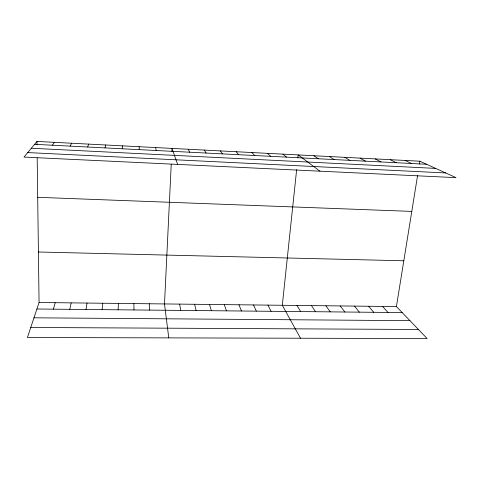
<?xml version="1.0" encoding="UTF-8"?>
<svg xmlns="http://www.w3.org/2000/svg" width="480" height="480" viewBox="0 0 480 480"><rect width="100%" height="100%" fill="white"/><g stroke="black" fill="none" stroke-linecap="round" stroke-linejoin="round"><path stroke-width="0.72" d="M118.122 309.798L118.392 303.408M171.234 164.268L164.502 303.936L168.768 337.884M171.858 151.296L171.996 148.41L177.636 164.4M122.256 148.782L122.448 145.848M102.144 309.642L102.78 303.234M296.646 169.614L282.306 305.28L300.492 338.232M297.888 157.866L298.2 154.926L319.95 171.174M86.034 309.486L87.042 303.054M37.188 157.896L39.066 302.508L27.42 337.512L427.146 338.562L396.414 306.576L417.606 175.386M419.436 164.052L419.892 161.214L36.978 141.438L24 157.092L456 177.648L419.892 161.214M105.03 147.906L105.648 144.984M69.792 309.324L71.178 302.874M53.418 309.162L55.188 302.688M87.654 147.018L88.698 144.108M70.122 146.124L71.61 143.226M52.434 145.224L54.366 142.332M30.756 327.48L418.416 329.472M33.972 317.808L409.938 320.652M36.9 309.006L402.174 312.57M39.066 302.508L396.414 306.576M38.412 252.006L403.812 260.784M37.704 197.316L411.786 211.41M27.744 152.574L445.68 172.95M31.338 148.242L435.708 168.408M34.59 144.318L426.612 164.268M405.114 160.446L411.516 163.5M390.216 159.678L396.3 162.726M375.198 158.904L380.952 161.946M360.054 158.124L365.478 161.16M344.784 157.332L349.866 160.362M329.382 156.54L334.122 159.564M313.86 155.736L318.246 158.754M282.876 154.134L286.56 157.14M267.426 153.336L270.75 156.336M251.85 152.532L254.814 155.526M382.53 306.42L388.008 312.432M236.148 151.722L238.734 154.71M368.544 306.258L373.74 312.294M354.444 306.102L359.352 312.15M340.242 305.94L344.856 312.012M220.308 150.906L222.522 153.882M325.926 305.778L330.246 311.868M311.496 305.61L315.516 311.724M204.342 150.078L206.166 153.048M296.958 305.442L300.666 311.58M267.972 305.112L271.062 311.292M188.238 149.25L189.678 152.214M253.53 304.95L256.308 311.148M238.98 304.782L241.44 310.998M224.31 304.62L226.452 310.854M209.532 304.446L211.344 310.71M194.64 304.278L196.116 310.56M155.622 147.564L156.258 150.51M179.628 304.11L180.768 310.41M139.104 146.712L139.332 149.652M149.25 303.762L149.7 310.104M133.884 303.588L133.974 309.954M36.978 141.438L37.014 144.432"/></g></svg>
